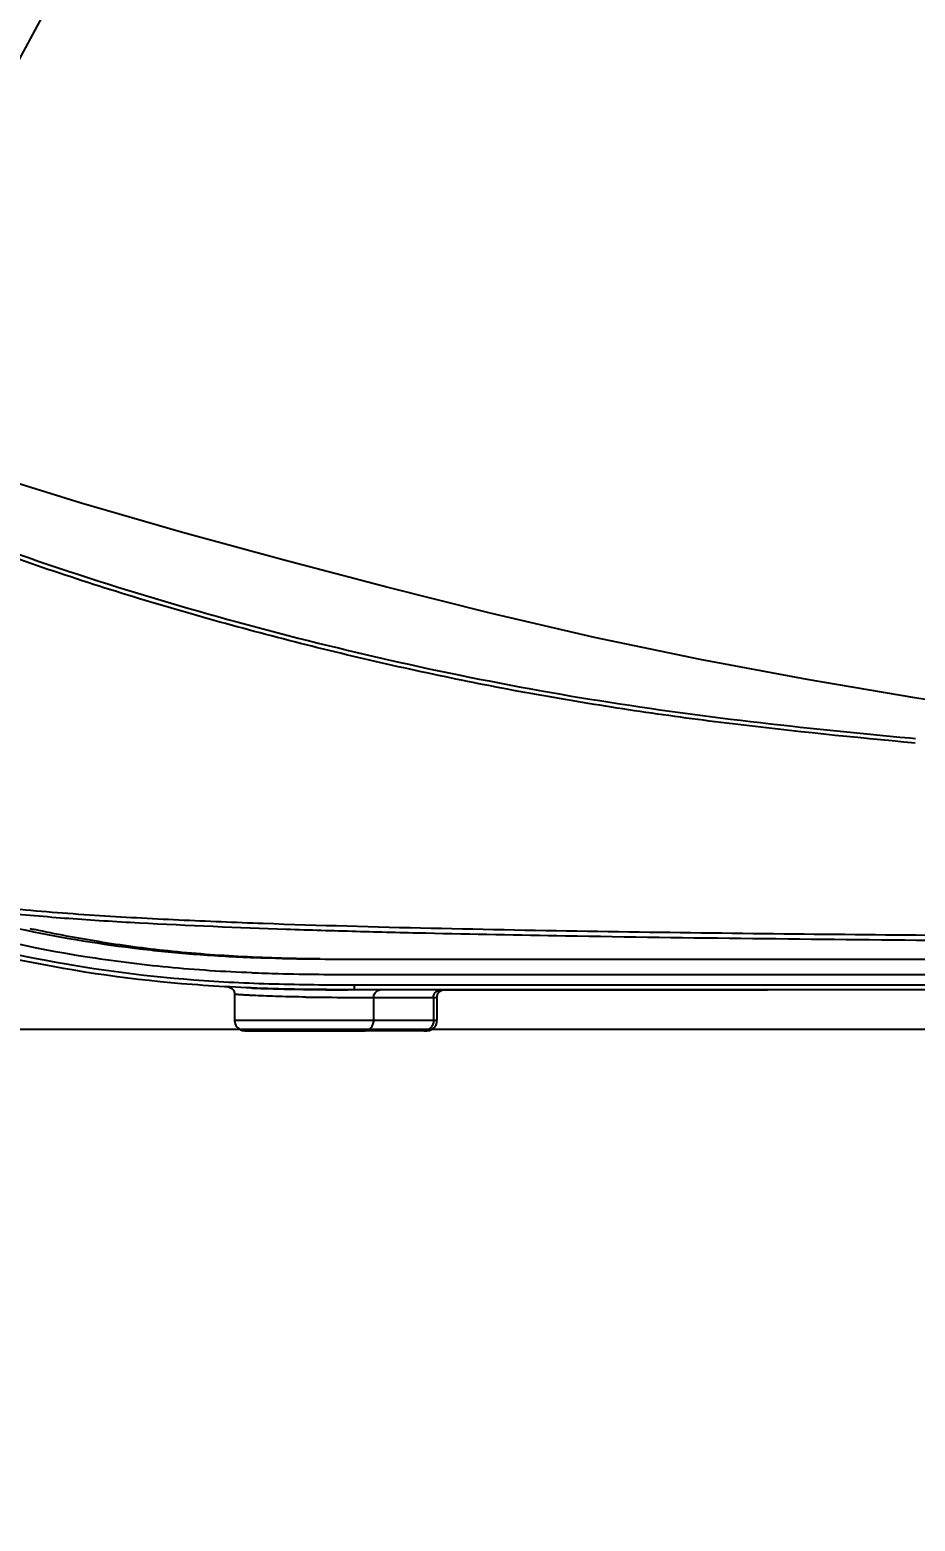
# Model space of a CAD drawing. Extents: x 2340 to 8415, y -46 to 2482.
# Drawn here: x 6153.7 to 6327.6, y 584.8 to 877.7 of the extents above; entities that cross this region are included whole.
import ezdxf

# ---------------------------------------------------------------- set-up
doc = ezdxf.new("R2010")
doc.units = 0
doc.header["$LTSCALE"] = 20
doc.header["$MEASUREMENT"] = 0
doc.linetypes.add('CENTER', pattern=[2, 1.25, -0.25, 0.25, -0.25])
doc.layers.get('0').update_dxf_attribs({"linetype": 'CONTINUOUS'})
doc.layers.get('DEFPOINTS').update_dxf_attribs({"linetype": 'CONTINUOUS'})
doc.layers.add('00_COMPONENTS', color=7, linetype='CONTINUOUS')
doc.styles.get("Standard").update_dxf_attribs({"font": 'NanumGothic.ttf'})
doc.dimstyles.get("Standard").update_dxf_attribs({"dimtxt": 2.7, "dimasz": 2.5, "dimexe": 1.5, "dimexo": 1.5, "dimgap": 1.5, "dimtad": 1, "dimdec": 0, "dimlfac": 10, "dimzin": 0, "dimdsep": 46, "dimtxsty": 'Standard', "dimcen": 0, "dimclrt": 2, "dimadec": 0, "dimazin": 0, "dimtfac": 1, "dimtdec": 0, "dimtmove": 0, "dimatfit": 3, "dimfxl": 0, "dimtolj": 1, "dimtzin": 0, "dimarcsym": 0})

# ---------------------------------------------------------------- blocks, each defined once
blk = doc.blocks.new('*D20')
at = {"color": 3, "lineweight": -2}
for p, q in [((6476.94, 698.18), (6476.94, 48.41)), ((5779.39, 299.69), (5779.39, 48.41)), ((5799.39, 53.41), (6456.94, 53.41))]:
    blk.add_line(p, q, dxfattribs=at)
at = {"color": 3}
for points in [[(5799.39, 56.74), (5799.39, 50.08), (5779.39, 53.41)], [(6456.94, 56.74), (6456.94, 50.08), (6476.94, 53.41)]]:
    blk.add_solid(points, dxfattribs=at)
at = {"layer": 'DEFPOINTS', "color": 0}
for p in [(6476.94, 699.68), (5779.39, 301.19), (6476.94, 53.41)]:
    blk.add_point(p, dxfattribs=at)
at = {"color": 2, "insert": (6128.16, 77.47), "char_height": 26, "attachment_point": 5}
blk.add_mtext('\\A1;700', dxfattribs=at)
blk = doc.blocks.new('A$C7b8c0583')
at = {"layer": '00_COMPONENTS', "color": 7, "linetype": 'Continuous'}
for p, q in [((527.11, 57.5), (528.23, 57.39)), ((420.71, 14.04), (421.14, 14.03)), ((437.56, 14.03), (438.12, 14.04)), ((468.9, 14.03), (469.37, 14.03)), ((482.56, 14.03), (482.91, 14.03)), ((482.91, 14.03), (494.27, 14.03)), ((494.27, 14.03), (549.31, 14.03)), ((418.91, 11.04), (430.67, 11.04)), ((430.67, 11.04), (447.09, 11.04)), ((447.09, 11.04), (452.31, 11.04)), ((452.31, 11.04), (452.5, 11.04)), ((452.5, 11.04), (453.81, 11.04)), ((453.81, 11.04), (492.61, 11.04)), ((492.61, 11.04), (495.37, 11.04)), ((495.37, 11.04), (526.94, 11.04)), ((526.94, 11.04), (557.52, 11.04)), ((394.48, 7.12), (394.48, 7.12)), ((394.48, 7.12), (394.48, 2)), ((408.03, 8.11), (407.71, 8.12)), ((422.04, 8.04), (417.85, 8.04)), ((423.22, 8.04), (422.04, 8.04)), ((434.22, 6.54), (434.22, 6.54)), ((434.22, 6.54), (434.22, 2)), ((435.72, 8.04), (434.97, 8.04)), ((499.16, 8.04), (434.97, 8.04)), ((435.55, 8.03), (435.72, 8.04)), ((435.72, 8.04), (499.15, 8.04)), ((560.54, 8.04), (499.16, 8.04)), ((396.49, 0), (396.48, 0)), ((419.89, 0), (396.49, 0)), ((396.51, 0), (419.89, 0)), ((431.64, 0), (419.89, 0)), ((432.19, 0), (431.35, 0)), ((432.22, 0), (431.64, 0)), ((431.64, 0), (432.19, 0))]:
    blk.add_line(p, q, dxfattribs=at)
at = {"layer": '00_COMPONENTS', "color": 9, "linetype": 'Continuous'}
for p, q in [((429.73, 9), (669.78, 9)), ((421.8, 6.54), (433.54, 6.54)), ((421.8, 2), (421.8, 6.54)), ((433.54, 6.54), (434.22, 6.54)), ((433.54, 6.54), (433.54, 2)), ((408.48, 2), (394.48, 2)), ((421.8, 2), (408.48, 2)), ((433.54, 2), (421.8, 2)), ((434.22, 2), (433.54, 2))]:
    blk.add_line(p, q, dxfattribs=at)
at = {"layer": '00_COMPONENTS', "color": 7, "linetype": 'Continuous'}
for points in [[(672.36, 49.94), (653.31, 50.65), (633.21, 51.89), (612.83, 53.66), (592.11, 55.95), (571, 58.71), (549.54, 61.89), (528.07, 65.35), (506.92, 68.97), (485.94, 72.89), (465.16, 77.25), (444.66, 82), (424.36, 87.1), (404.22, 92.4), (384.23, 97.86), (364.34, 103.61), (344.5, 109.76), (324.66, 116.34), (304.71, 123.4), (289.56, 129.05)], [(393.07, 8.62), (393.23, 8.6), (393.39, 8.57), (393.55, 8.51), (393.69, 8.45), (393.82, 8.37), (393.94, 8.28), (394.05, 8.18), (394.15, 8.07), (394.24, 7.95), (394.31, 7.83), (394.37, 7.71), (394.42, 7.58), (394.45, 7.45), (394.47, 7.32), (394.48, 7.19), (394.49, 7.12)], [(394.42, 7.58), (394.45, 7.45), (394.47, 7.32), (394.48, 7.2), (394.49, 7.12)], [(434.22, 6.54), (434.22, 6.62), (434.24, 6.75), (434.26, 6.88), (434.3, 7.01), (434.35, 7.14), (434.41, 7.27), (434.49, 7.4), (434.58, 7.51), (434.68, 7.62), (434.8, 7.72), (434.93, 7.81), (435.07, 7.89), (435.22, 7.95), (435.38, 8), (435.55, 8.03)]]:
    blk.add_lwpolyline(points, dxfattribs=at)
for centre, radius, start, end in [((405.1, 265.94), 254.51, 253.5081, 260.9435), ((405.72, 252.25), 237.81, 257.5023, 257.7419), ((429.16, 7588.4), 7574.37, 269.939341, 270.063554), ((411.47, 344.71), 336.59, 267.6457, 267.7932), ((413.99, 418.16), 410.09, 267.8366, 269.122), ((418.27, 741.69), 733.65, 269.19993, 269.88115), ((396.48, 2), 2, 180, 255), ((396.48, 2), 2, 255, 270), ((432.22, 2), 2, 270, 285), ((432.22, 2), 2, 285, 0)]:
    blk.add_arc(centre, radius, start, end, dxfattribs=at)
at = {"layer": '00_COMPONENTS', "color": 9, "linetype": 'Continuous'}
for centre, radius, start, end in [((423.22, 6.68), 1.36, 90.0291, 98.2017), ((431.64, 1.8), 1.8, 270.0282, 277.9501)]:
    blk.add_arc(centre, radius, start, end, dxfattribs=at)
for points, knots in [([(528.15, 56.49), (516.16, 57.6), (498.13, 59.4), (474.1, 62.61), (455.99, 65.53), (437.88, 68.99), (419.78, 72.97), (401.69, 77.46), (383.62, 82.42), (365.62, 87.93), (347.79, 93.99), (330.15, 100.53), (306.86, 109.81), (278.14, 122.34), (255.51, 133.16), (244.27, 138.72)], [0, 0, 0, 0, 0.121332, 0.182708, 0.244348, 0.306288, 0.368554, 0.431174, 0.494182, 0.557523, 0.620859, 0.684058, 0.747216, 0.873536, 1, 1, 1, 1]), ([(270.99, 47.34), (273.38, 45.87), (278.2, 43.07), (285.65, 39.32), (293.29, 36.08), (303.74, 32.42), (314.5, 29.62), (325.43, 27.44), (333.7, 26.06), (341.99, 24.92), (353.07, 23.71), (366.92, 22.65), (383.52, 21.75), (405.56, 20.86), (432.99, 20.11), (465.73, 19.51), (498.16, 19.08), (519.67, 18.88), (530.34, 18.8)], [0, 0, 0, 0, 0.031863, 0.063454, 0.094878, 0.126281, 0.189422, 0.221202, 0.253035, 0.284827, 0.316521, 0.379815, 0.442899, 0.505771, 0.630884, 0.755116, 0.878544, 1, 1, 1, 1]), ([(295.34, 34.28), (304.75, 29.57), (324.39, 21.72), (355.01, 13.64), (381.18, 10.11), (402.21, 9.11), (412.72, 9.01), (417.97, 9)], [0, 0, 0, 0, 0.249874, 0.500168, 0.750394, 0.875333, 1, 1, 1, 1]), ([(417.97, 9.01), (417.97, 8.89), (417.96, 8.66), (417.94, 8.36), (417.91, 8.16), (417.88, 8.07), (417.86, 8.04), (417.85, 8.04)], [0, 0, 0, 0, 0.366831, 0.698026, 0.913724, 0.971918, 1, 1, 1, 1]), ([(408.48, 6.61), (407.57, 6.62), (405.79, 6.65), (403.2, 6.72), (400.81, 6.81), (398.99, 6.88), (397.7, 6.94), (396.88, 6.98), (396.18, 7.02), (395.59, 7.06), (395.18, 7.08), (394.91, 7.09), (394.76, 7.1), (394.65, 7.11), (394.56, 7.11), (394.52, 7.12), (394.49, 7.12), (394.49, 7.12)], [0, 0, 0, 0, 0.194948, 0.382241, 0.555069, 0.706775, 0.772638, 0.831135, 0.881876, 0.924035, 0.957104, 0.970149, 0.980843, 0.989179, 0.995154, 0.998764, 1, 1, 1, 1]), ([(408.48, 6.61), (411.22, 6.57), (415.66, 6.55), (420.1, 6.54), (421.8, 6.54)], [0, 0, 0, 0, 0.61797, 1, 1, 1, 1]), ([(421.8, 6.54), (421.8, 6.78), (421.92, 7.3), (422.27, 7.69), (422.49, 7.83)], [0, 0, 0, 0, 0.487384, 1, 1, 1, 1]), ([(422.49, 7.83), (422.53, 7.85), (422.7, 7.95), (422.89, 8), (423.03, 8.03)], [0, 0, 0, 0, 0.260394, 1, 1, 1, 1]), ([(433.54, 6.54), (433.54, 6.73), (433.61, 7.12), (433.92, 7.62), (434.41, 7.96), (434.79, 8.04), (434.97, 8.04)], [0, 0, 0, 0, 0.245678, 0.508186, 0.765519, 1, 1, 1, 1]), ([(419.89, 0), (420.14, 0), (420.65, 0.11), (421.28, 0.55), (421.7, 1.22), (421.8, 1.74), (421.8, 2)], [0, 0, 0, 0, 0.244179, 0.491808, 0.744235, 1, 1, 1, 1]), ([(433.54, 2), (433.54, 1.76), (433.46, 1.28), (433.1, 0.66), (432.56, 0.2), (432.11, 0.05), (431.89, 0.02)], [0, 0, 0, 0, 0.255138, 0.507532, 0.755413, 1, 1, 1, 1])]:
    blk.add_open_spline(points, degree=3, knots=knots, dxfattribs=at)
at = {"layer": '00_COMPONENTS', "color": 7, "linetype": 'Continuous'}
for points, knots in [([(277.87, 123.76), (287.83, 119.2), (307.87, 110.37), (338.42, 98.24), (369.46, 87.47), (400.92, 78.44), (432.49, 70.87), (464.1, 64.89), (495.65, 60.56), (516.66, 58.47), (527.11, 57.5)], [0, 0, 0, 0, 0.126681, 0.253325, 0.380168, 0.506628, 0.631761, 0.75568, 0.878598, 1, 1, 1, 1]), ([(532.99, 17.71), (508.48, 17.91), (474.83, 18.27), (436.61, 19.01), (420.62, 19.41), (411.48, 19.67), (397.85, 20.11), (382.74, 20.72), (368.72, 21.54), (359.69, 22.15), (343.84, 23.49), (325.91, 26.05), (308.26, 30.07), (295.41, 34.04), (283.06, 39.25), (274.89, 43.76), (270.74, 46.28), (270.44, 46.47)], [0, 0, 0, 0, 0.275661, 0.378555, 0.430002, 0.455726, 0.481449, 0.584344, 0.610067, 0.635791, 0.687238, 0.790132, 0.84158, 0.893027, 0.944474, 0.995921, 1, 1, 1, 1]), ([(417.85, 8.04), (412.23, 8.05), (400.95, 8.16), (378.38, 9.36), (355.92, 12.69), (333.95, 18.23), (317.76, 23.46), (304.6, 28.74), (294.36, 33.62), (289.36, 36.3), (286.89, 37.71)], [0, 0, 0, 0, 0.124326, 0.249115, 0.499144, 0.624336, 0.749538, 0.874669, 0.937295, 1, 1, 1, 1]), ([(331.74, 25.34), (338.93, 23.15), (353.51, 19.4), (372.08, 16.38), (387.03, 14.93), (402, 14.12), (413.23, 14.05), (420.71, 14.04)], [0, 0, 0, 0, 0.250428, 0.50078, 0.62585, 0.750772, 1, 1, 1, 1]), ([(411.31, 14.09), (406.23, 14.15), (396.26, 14.4), (381.71, 15.5), (368.08, 17.32), (359.37, 18.96), (355.22, 19.87)], [0, 0, 0, 0, 0.269974, 0.529731, 0.774565, 1, 1, 1, 1]), ([(365.04, 14.6), (370.47, 13.74), (381.38, 12.36), (392.36, 11.64), (397.85, 11.43)], [0, 0, 0, 0, 0.499905, 1, 1, 1, 1]), ([(438.12, 14.04), (440.69, 14.04), (450.96, 14.04), (461.22, 14.03), (468.9, 14.03)], [0, 0, 0, 0, 0.251032, 1, 1, 1, 1]), ([(469.37, 14.03), (470.47, 14.03), (474.87, 14.03), (479.27, 14.03), (482.56, 14.03)], [0, 0, 0, 0, 0.250557, 1, 1, 1, 1]), ([(397.85, 11.39), (399.6, 11.32), (406.62, 11.1), (413.64, 11.05), (418.91, 11.04)], [0, 0, 0, 0, 0.250323, 1, 1, 1, 1])]:
    blk.add_open_spline(points, degree=3, knots=knots, dxfattribs=at)
at = {"layer": '00_COMPONENTS', "color": 9, "linetype": 'Continuous'}
blk.add_open_spline([(417.97, 9.01), (421.89, 9), (425.81, 9), (429.73, 9)], degree=3, dxfattribs=at)
at = {"layer": '00_COMPONENTS', "color": 7, "linetype": 'Continuous'}
blk.add_open_spline([(434.97, 8.04), (431.05, 8.04), (427.14, 8.03), (423.22, 8.04)], degree=3, dxfattribs=at)

msp = doc.modelspace()

# ---------------------------------------------------------------- linework, layer by layer
at = {"color": 7}
msp.add_line((5804.56, 681.44), (6467.94, 681.44), dxfattribs=at)
at = {"color": 1, "linetype": 'CENTER', "ltscale": 5}
msp.add_arc((6045.79, 819.88), 435.94, 348.9294, 91.1511, dxfattribs=at)

# ---------------------------------------------------------------- block references
msp.add_blockref('A$C7b8c0583', (5799.45, 681.15))

# ---------------------------------------------------------------- dimensions: what is measured, and where the dimension line sits
dim = msp.add_linear_dim(base=(6476.94, 53.41), p1=(5779.39, 301.19), p2=(6476.94, 699.68), text='700', dimstyle='Standard', override={"dimtxt": 26, "dimasz": 20, "dimexe": 5, "dimgap": 10, "dimlfac": 1, "dimzin": 12, "dimclrd": 3, "dimclre": 3, "dimazin": 2, "dimarcsym": 1})
dim.commit()
dim.dimension.update_dxf_attribs({"geometry": '*D20', "text_midpoint": (6128.16, 53.41), "dimtype": 160})

# ---------------------------------------------------------------- leaders
msp.add_leader([(6113.65, 801.46), (6187.82, 939), (6369.35, 939)], dimstyle='Standard', override={"dimtxt": 20, "dimasz": 20, "dimexe": 5, "dimgap": 10, "dimtad": 0, "dimlfac": 1, "dimzin": 12, "dimclrd": 3, "dimclre": 3, "dimazin": 2, "dimarcsym": 1})

doc.saveas('drawing.dxf')
